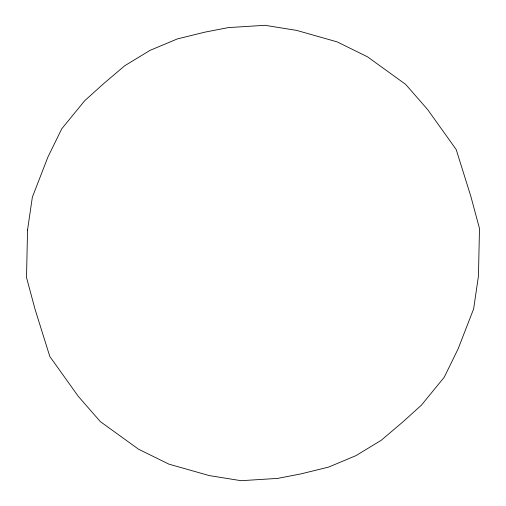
<?xml version="1.0" encoding="UTF-8"?>
<svg xmlns="http://www.w3.org/2000/svg" width="506" height="506" viewBox="0 0 506 506"><rect width="100%" height="100%" fill="white"/><g stroke="black" fill="none" stroke-linecap="round" stroke-linejoin="round"><path stroke-width="0.76" d="M27.545 229.964L26.521 277.509L35.116 309.501L49.822 356.502L78.379 396.451L100.352 421.631L138.53 449.202L168.877 464.128L209.294 475.589L241.077 480.7L277.705 478.391L301.057 473.863L328.615 467.089L355.946 455.647L381.201 440.302L402.643 422.112L421.371 405.205L444.255 377.198L458.132 348.824L473.641 308.869L478.455 276.036L479.479 228.491L470.884 196.499L456.178 149.498L427.621 109.549L405.648 84.369L367.47 56.798L337.123 41.871L296.706 30.411L264.923 25.3L228.295 27.609L204.943 32.137L177.385 38.911L150.054 50.353L124.799 65.698L103.357 83.888L84.629 100.795L61.745 128.802L47.868 157.176L32.359 197.131L27.545 229.964"/></g></svg>
